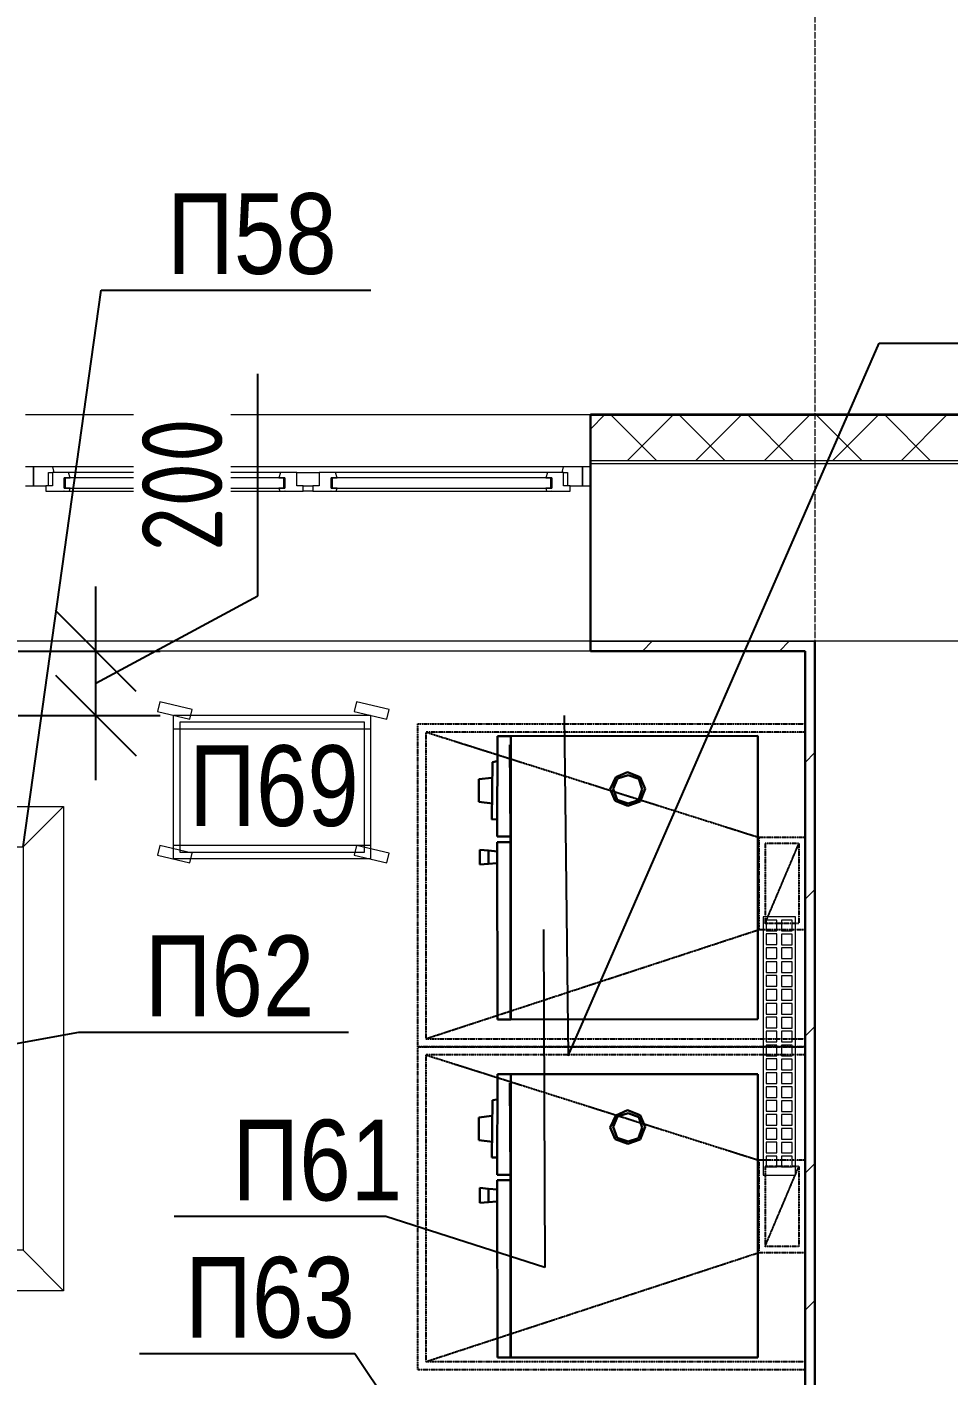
# Model space of a CAD drawing. Header units: millimetres. Extents: x -215207 to 92095, y -30385 to 123050.
# Drawn here: x -148776 to -145922, y 29169 to 33344 of the extents above; entities that cross this region are included whole.
import ezdxf
from ezdxf import colors
from ezdxf.entities.mleader import LeaderData, LeaderLine
from ezdxf.enums import TextEntityAlignment as Align
from ezdxf.math import Vec2, Vec3

# ---------------------------------------------------------------- set-up
doc = ezdxf.new("R2010")
doc.units = ezdxf.units.MM
for name, pattern in [('ADSK_Линия сетки', [25, 20, -2.5, 0, -2.5]), ('Hidden', [7.14375, 4.7625, -2.38125]), ('PHANTOM2', [1.25, 0.625, -0.125, 0.125, -0.125, 0.125, -0.125])]:
    doc.linetypes.add(name, pattern=pattern)
for name, color, linetype, lineweight in [('_ Окна', 7, 'Continuous', 9), ('Атрибут', 250, 'Continuous', 5), ('ДОНМ_ТХ_(ВК)', 150, 'Continuous', 20), ('ДОНМ_ТХ_(ОВ)', 190, 'Continuous', 20), ('ДОНМ_ТХ_Анно', 84, 'Continuous', 20), ('Оборудование пищеблок', 7, 'Continuous', 9), ('Окна', 7, 'Continuous', 9), ('Оси', 7, 'Continuous', 9), ('Стены внутренние', 7, 'Continuous', 20), ('Стены наружные', 7, 'Continuous', 20), ('Стены штриховка', 7, 'Continuous', 9)]:
    doc.layers.add(name, color=color, linetype=linetype, lineweight=lineweight)
for name, color, linetype in [('ТХ', 5, 'Continuous'), ('ТХ_ПД_ОВ (вытяжные зонты_шкафы вытяжные)', 173, 'Continuous'), ('ТХ_ПД_ЭО (все электрическое оборудование - кроме вытяжных зонтов)', 20, 'Continuous'), ('ТХ_размеры', 7, 'Continuous')]:
    doc.layers.add(name, color=color, linetype=linetype)
doc.styles.add('ISOCPEUR', font='isocpeur.ttf', dxfattribs={"width": 0.9, "height": 270})
doc.styles.add('ГОСТ 2.304', font='CS_Gost2304.shx')
doc.styles.add('ТХ_ДОНМ', font='ARIALN.TTF')
doc.dimstyles.new('СПДС', dxfattribs={"dimscale": 100, "dimtxt": 2.5, "dimasz": 2.5, "dimexe": 2, "dimexo": 0.625, "dimgap": 1, "dimtad": 1, "dimdec": 0, "dimtxsty": 'ГОСТ 2.304', "dimblk": 'OBLIQUE', "dimblk1": 'OBLIQUE', "dimblk2": 'OBLIQUE', "dimcen": 2.5, "dimdle": 2, "dimadec": 0, "dimazin": 2, "dimtfac": 0.75, "dimtdec": 4, "dimtmove": 1, "dimatfit": 3, "dimfxl": 0, "dimtolj": 1, "dimarcsym": 0})

# ---------------------------------------------------------------- blocks, each defined once
blk = doc.blocks.new('1 этаж 21082025')
at = {"layer": '_ Окна'}
for p, q in [((51180, 540), (51155, 540)), ((51180, 482), (51180, 540)), ((51278, 506), (51275, 506)), ((51275, 506), (51275, 474)), ((51955, 506), (51278, 506)), ((51278, 506), (51278, 474)), ((51278, 474), (51278, 506)), ((51955, 474), (51955, 506)), ((51955, 506), (51955, 474)), ((51958, 506), (51955, 506)), ((51958, 474), (51958, 506)), ((52105, 506), (52102, 506)), ((52102, 506), (52102, 474)), ((52782, 506), (52105, 506)), ((52105, 506), (52105, 474)), ((52105, 474), (52105, 506)), ((52782, 474), (52782, 506)), ((52782, 506), (52782, 474)), ((52785, 506), (52782, 506)), ((52785, 474), (52785, 506)), ((52905, 540), (52880, 540)), ((52880, 540), (52880, 482)), ((51155, 482), (51180, 482)), ((51275, 474), (51278, 474)), ((51278, 474), (51955, 474)), ((51955, 474), (51958, 474)), ((52102, 474), (52105, 474)), ((52105, 474), (52782, 474)), ((52782, 474), (52785, 474)), ((52880, 482), (52905, 482))]:
    blk.add_line(p, q, dxfattribs=at)
at = {"layer": '_ Окна', "lineweight": 18}
for p, q in [((51239.4, 540), (51180, 540)), ((51180, 540), (51180, 482)), ((51226, 482), (51226, 523)), ((51226, 523), (51238, 523)), ((51238, 523), (51238, 482)), ((51288.4, 523), (51238, 523)), ((51244, 523), (51239.4, 540)), ((51275, 474), (51275, 506)), ((51275, 506), (51293, 506)), ((51293, 506), (51288.4, 523)), ((51944.6, 523), (51940, 506)), ((51940, 506), (51958, 506)), ((51995, 523), (51944.6, 523)), ((51958, 506), (51958, 474)), ((51995, 482), (51995, 523)), ((52065, 523), (52065, 482)), ((52115.4, 523), (52065, 523)), ((52102, 474), (52102, 506)), ((52102, 506), (52120, 506)), ((52120, 506), (52115.4, 523)), ((52771.6, 523), (52767, 506)), ((52767, 506), (52785, 506)), ((52822, 523), (52771.6, 523)), ((52785, 506), (52785, 474)), ((52820.6, 540), (52816, 523)), ((52880, 540), (52820.6, 540)), ((52822, 482), (52822, 523)), ((52822, 523), (52834, 523)), ((52834, 523), (52834, 482)), ((52880, 482), (52880, 540)), ((51180, 482), (51218, 482)), ((51238, 482), (51218, 482)), ((51218, 482), (51218, 465)), ((51218, 465), (51274, 465)), ((51274, 465), (51275, 466)), ((51293, 474), (51275, 474)), ((51275, 466), (51276, 465)), ((51276, 465), (51290.6, 465)), ((51290.6, 465), (51293, 474)), ((51958, 474), (51940, 474)), ((51940, 474), (51942.4, 465)), ((51942.4, 465), (51957, 465)), ((51957, 465), (51958, 466)), ((51958, 466), (51959, 465)), ((51959, 465), (52015, 465)), ((52015, 482), (51995, 482)), ((52015, 465), (52015, 482)), ((52065, 482), (52045, 482)), ((52045, 482), (52045, 465)), ((52045, 465), (52101, 465)), ((52101, 465), (52102, 466)), ((52120, 474), (52102, 474)), ((52102, 466), (52103, 465)), ((52103, 465), (52117.6, 465)), ((52117.6, 465), (52120, 474)), ((52785, 474), (52767, 474)), ((52767, 474), (52769.4, 465)), ((52769.4, 465), (52784, 465)), ((52784, 465), (52785, 466)), ((52785, 466), (52786, 465)), ((52786, 465), (52842, 465)), ((52842, 482), (52822, 482)), ((52842, 465), (52842, 482)), ((52842, 482), (52880, 482))]:
    blk.add_line(p, q, dxfattribs=at)
at = {"layer": 'Окна'}
for p, q in [((52820.6, 540), (51239.4, 540)), ((51944.6, 523), (51288.4, 523)), ((51995, 523), (52065, 523)), ((52771.6, 523), (52115.4, 523)), ((51274, 465), (51276, 465)), ((51290.6, 465), (51942.4, 465)), ((51957, 465), (51959, 465)), ((52015, 482), (52045, 482)), ((52045, 465), (52015, 465)), ((52101, 465), (52103, 465)), ((52117.6, 465), (52769.4, 465)), ((52784, 465), (52786, 465))]:
    blk.add_line(p, q, dxfattribs=at)
at = {"layer": 'Оси', "linetype": 'ADSK_Линия сетки'}
for p, q in [((53600, 5350.6), (53600, -17365.8)), ((58165, 0), (-14072.3, 0))]:
    blk.add_line(p, q, dxfattribs=at)
at = {"layer": 'Стены внутренние'}
for p, q in [((51155, 702), (52905, 702)), ((54150, 550), (52905, 550)), ((52905, 0), (53600, 0))]:
    blk.add_line(p, q, dxfattribs=at)
at = {"layer": 'Стены внутренние', "lineweight": 30}
for p, q in [((54302, 702), (52905, 702)), ((52905, 702), (52905, 560)), ((52905, 0), (52905, 550)), ((53600, 0), (53600, -3835))]:
    blk.add_line(p, q, dxfattribs=at)
at = {"layer": 'Стены внутренние', "linetype": 'Continuous', "lineweight": 9}
for p, q in [((52907, 659.3), (52947.7, 700)), ((52923.8, 702), (52922.6, 700)), ((53109.4, 560), (52969.4, 700)), ((53019.9, 560), (53159.9, 700)), ((53321.5, 560), (53181.5, 700)), ((53232, 560), (53372, 700)), ((53533.6, 560), (53393.6, 700)), ((53444.1, 560), (53584.1, 700)), ((53745.8, 560), (53605.8, 700)), ((53656.2, 560), (53796.2, 700)), ((53745, 702), (53743.8, 700)), ((53957.9, 560), (53817.9, 700)), ((53868.4, 560), (54008.4, 700)), ((53979.6, 702), (53978.5, 700))]:
    blk.add_line(p, q, dxfattribs=at)
at = {"layer": 'Стены наружные', "lineweight": 30}
for p, q in [((52905, 560), (52905, 550)), ((52905, 0), (52905, -30)), ((52905, -30), (53570, -30)), ((53570, -30), (53570, -3805))]:
    blk.add_line(p, q, dxfattribs=at)
at = {"layer": 'Стены наружные'}
blk.add_line((52905, -30), (51155, -30), dxfattribs=at)
at = {"layer": 'Стены наружные', "linetype": 'Continuous', "lineweight": 9}
for p, q in [((53066.2, -30), (53096.2, 0)), ((53490.5, -30), (53520.5, 0)), ((53570, -374.8), (53600, -344.8)), ((53570, -799), (53600, -769)), ((53570, -1223.3), (53600, -1193.3)), ((53570, -1647.6), (53600, -1617.6)), ((53570, -2071.8), (53600, -2041.8))]:
    blk.add_line(p, q, dxfattribs=at)
at = {"layer": 'Стены штриховка'}
for p, q in [((52907, 560), (52907, 700)), ((52907, 700), (54302, 700)), ((52905, 560), (54150, 560))]:
    blk.add_line(p, q, dxfattribs=at)
blk = doc.blocks.new('Тележка-шпилька для подносов')
at = {"layer": 'Оборудование пищеблок', "color": 217, "true_color": 0x93278f}
for points in [[(166296.9, -324746.2), (166267, -324739.1), (166243, -324839.9), (166272.9, -324847)], [(166741.9, -324746.2), (166712, -324739.1), (166688, -324839.9), (166717.9, -324847)], [(166284.9, -324796.6), (166729.9, -324796.6), (166729.9, -325406.6), (166284.9, -325406.6)], [(166284.9, -324796.6), (166327.5, -324796.6), (166327.5, -325406.6), (166284.9, -325406.6)], [(166304.9, -324816.6), (166709.9, -324816.6), (166709.9, -325386.6), (166304.9, -325386.6)], [(166687.3, -324796.6), (166729.9, -324796.6), (166729.9, -325406.6), (166687.3, -325406.6)], [(166296.9, -325356.2), (166267, -325349.1), (166243, -325449.9), (166272.9, -325457)], [(166741.9, -325356.2), (166712, -325349.1), (166688, -325449.9), (166717.9, -325457)]]:
    blk.add_lwpolyline(points, close=True, dxfattribs=at)
at = {"layer": 'Атрибут', "style": 'ISOCPEUR', "width": 0.85}
blk.add_attdef('№_ПОЗИЦИИ', text='', height=150, dxfattribs=at).set_placement((166507.4, -325101.6), align=Align.MIDDLE_CENTER)
blk = doc.blocks.new('пароконвектомат ПКА')
at = {"layer": 'ТХ', "color": 0, "linetype": 'ByBlock', "lineweight": -2}
for p, q in [((-1999564.3, -375569.5), (-1999818.6, -375749.2)), ((-1999540.6, -375603.4), (-1999564.3, -375569.5)), ((-2000255.8, -376111.9), (-1999540.6, -375603.4)), ((-1999794.8, -375783.1), (-1999564.3, -375616.9)), ((-1999784.7, -375705.1), (-1999638.9, -375603.4)), ((-1999706.7, -375600), (-1999764.3, -375640.7)), ((-1999744, -375678), (-1999764.3, -375640.7)), ((-1999679.6, -375630.5), (-1999706.7, -375600)), ((-1999638.9, -375603.4), (-1999628.7, -375613.6)), ((-1999540.6, -375603.4), (-1999096.5, -376227.1)), ((-1999774.5, -375718.6), (-1999784.7, -375705.1)), ((-1999832.1, -375759.3), (-2000279.6, -376078)), ((-1999883, -375728.8), (-1999920.3, -375755.9)), ((-1999920.3, -375755.9), (-1999903.3, -375776.3)), ((-1999903.3, -375776.3), (-1999869.4, -375752.5)), ((-1999869.4, -375752.5), (-1999883, -375728.8)), ((-1999855.8, -375776.3), (-1999869.4, -375752.5)), ((-1999808.4, -375793.2), (-1999832.1, -375759.3)), ((-1999818.6, -375749.2), (-1999794.8, -375783.1)), ((-2000252.5, -376108.5), (-1999808.4, -375793.2)), ((-1999886.4, -375796.6), (-1999903.3, -375776.3)), ((-1999794.8, -375783.1), (-1999808.4, -375793.2)), ((-1999496.5, -375949.2), (-1999516.9, -375983.1)), ((-1999489.7, -375955.9), (-1999510.1, -375986.4)), ((-1999455.8, -375942.4), (-1999496.5, -375949.2)), ((-1999455.8, -375949.2), (-1999489.7, -375955.9)), ((-1999421.9, -375962.7), (-1999455.8, -375942.4)), ((-1999428.7, -375969.5), (-1999455.8, -375949.2)), ((-1999418.6, -376003.4), (-1999428.7, -375969.5)), ((-1999411.8, -376003.4), (-1999421.9, -375962.7)), ((-1999516.9, -375983.1), (-1999506.7, -376023.7)), ((-1999510.1, -375986.4), (-1999499.9, -376020.3)), ((-1999438.9, -376030.5), (-1999418.6, -376003.4)), ((-1999432.1, -376037.3), (-1999411.8, -376003.4)), ((-1999506.7, -376023.7), (-1999472.8, -376047.5)), ((-1999499.9, -376020.3), (-1999472.8, -376040.7)), ((-1999472.8, -376040.7), (-1999438.9, -376030.5)), ((-1999472.8, -376047.5), (-1999432.1, -376037.3)), ((-2000279.6, -376078), (-2000255.8, -376111.9)), ((-1999811.8, -376735.6), (-2000255.8, -376111.9)), ((-1999096.5, -376227.1), (-1999811.8, -376735.6))]:
    blk.add_line(p, q, dxfattribs=at)
blk = doc.blocks.new('*U335')
blk.add_lwpolyline([(125, 875), (1375, 875), (1375, 125), (125, 125)], close=True)
blk.add_lwpolyline([(875, 500), (874.5, 510.7), (873.2, 521.4), (870.9, 531.9), (867.7, 542.2), (863.6, 552.1), (858.7, 561.7), (853, 570.8), (846.5, 579.4), (839.3, 587.4), (831.5, 594.8), (823, 601.4), (814, 607.3), (804.6, 612.5), (794.7, 616.7), (784.5, 620.1), (774.1, 622.7), (763.4, 624.3), (752.7, 625), (741.9, 624.7), (731.2, 623.6), (720.7, 621.5), (710.4, 618.5), (700.3, 614.7), (690.6, 610), (681.4, 604.5), (672.7, 598.2), (664.5, 591.2), (657, 583.5), (650.2, 575.2), (644.1, 566.3), (638.7, 557), (634.3, 547.2), (630.6, 537.1), (627.9, 526.7), (626, 516.1), (625.1, 505.4), (625.1, 494.6), (626, 483.9), (627.9, 473.3), (630.6, 462.9), (634.3, 452.8), (638.7, 443), (644.1, 433.7), (650.2, 424.8), (657, 416.5), (664.5, 408.8), (672.7, 401.8), (681.4, 395.5), (690.6, 390), (700.3, 385.3), (710.4, 381.5), (720.7, 378.5), (731.2, 376.4), (741.9, 375.3), (752.7, 375), (763.4, 375.7), (774.1, 377.3), (784.5, 379.9), (794.7, 383.3), (804.6, 387.5), (814, 392.7), (823, 398.6), (831.5, 405.2), (839.3, 412.6), (846.5, 420.6), (853, 429.2), (858.7, 438.3), (863.6, 447.9), (867.7, 457.8), (870.9, 468.1), (873.2, 478.6), (874.5, 489.3), (875, 500)])
at = {"layer": 'Оборудование пищеблок', "color": 0, "linetype": 'ByBlock', "lineweight": -2}
for points in [[(0, 1000), (125, 875)], [(1375, 875), (1500, 1000)], [(0, 0), (125, 125)], [(1375, 125), (1500, 0)]]:
    blk.add_lwpolyline(points, dxfattribs=at)
blk.add_lwpolyline([(0, 1000), (1500, 1000), (1500, 0), (0, 0)], close=True, dxfattribs=at)
blk = doc.blocks.new('_Oblique')
at = {"color": 0, "linetype": 'ByBlock', "lineweight": -2}
blk.add_line((-0.5, -0.5), (0.5, 0.5), dxfattribs=at)
blk = doc.blocks.new('*D541')
at = {"layer": 'Defpoints', "color": 0, "ltscale": 100, "transparency": 16777216}
for p in [(-148865.4, 31411.4), (-148562.6, 31411.4), (-148865.4, 31211.4)]:
    blk.add_point(p, dxfattribs=at)
at = {"layer": 'ТХ_размеры', "color": 0, "lineweight": -2, "ltscale": 100, "transparency": 16777216}
for p, q in [((-148060, 31582.7), (-148060, 32270.2)), ((-148562.6, 31011.4), (-148562.6, 31611.4)), ((-148562.6, 31311.4), (-148060, 31582.7)), ((-148802.9, 31411.4), (-148362.6, 31411.4)), ((-148802.9, 31211.4), (-148362.6, 31211.4))]:
    blk.add_line(p, q, dxfattribs=at)
at = {"layer": 'ТХ_размеры', "color": 0, "lineweight": -2, "ltscale": 100, "transparency": 16777216, "xscale": 250, "yscale": 250, "zscale": 250}
for p, rotation in [((-148562.6, 31411.4), 90), ((-148562.6, 31211.4), 270)]:
    blk.add_blockref('_Oblique', p, dxfattribs=dict(at, rotation=rotation))
at = {"layer": 'ТХ_размеры', "color": 0, "ltscale": 100, "transparency": 16777216, "insert": (-148294.7, 31926.5), "char_height": 250, "attachment_point": 5, "rotation": 90, "style": 'ГОСТ 2.304', "bg_fill": 3, "box_fill_scale": 1.1, "bg_fill_color": 256, "bg_fill_true_color": 13158600, "bg_fill_transparency": 0}
blk.add_mtext('\\A1;200', dxfattribs=at)
blk = doc.blocks.new('*U412')
at = {"color": 0, "linetype": 'PHANTOM2'}
for p, q in [((-505.9, 1200), (494.1, 1200)), ((-505.9, 0), (-505.9, 1200)), ((-480.9, 1175), (-480.9, 0)), ((469.1, 1175), (-480.9, 1175)), ((-480.9, 1175), (-142.9, 142.9)), ((469.1, 1175), (142.9, 142.9)), ((469.1, 0), (469.1, 1175)), ((494.1, 1200), (494.1, 0)), ((-142.9, 142.9), (-142.9, 0)), ((142.9, 142.9), (-142.9, 142.9)), ((142.9, 0), (142.9, 142.9)), ((123.8, 123.8), (-123.8, 123.8)), ((-123.8, 123.8), (123.8, 19)), ((-123.8, 19), (-123.8, 123.8)), ((-123.8, 123.8), (-123.8, 123.8)), ((123.8, 19), (123.8, 123.8)), ((494.1, 0), (-505.9, 0)), ((123.8, 19), (-123.8, 19))]:
    blk.add_line(p, q, dxfattribs=at)
blk = doc.blocks.new('Сливной лоток 800х100')
at = {"color": 0}
for points in [[(-274931.7, 62720.2), (-274131.7, 62720.2), (-274131.7, 62820.2), (-274931.7, 62820.2)], [(-274921.7, 62777.2), (-274888.7, 62777.2), (-274888.7, 62810.2), (-274921.7, 62810.2)], [(-274878.7, 62777.2), (-274845.7, 62777.2), (-274845.7, 62810.2), (-274878.7, 62810.2)], [(-274835.7, 62777.2), (-274802.7, 62777.2), (-274802.7, 62810.2), (-274835.7, 62810.2)], [(-274792.7, 62777.2), (-274759.7, 62777.2), (-274759.7, 62810.2), (-274792.7, 62810.2)], [(-274749.7, 62777.2), (-274716.7, 62777.2), (-274716.7, 62810.2), (-274749.7, 62810.2)], [(-274706.7, 62777.2), (-274673.7, 62777.2), (-274673.7, 62810.2), (-274706.7, 62810.2)], [(-274663.7, 62777.2), (-274630.7, 62777.2), (-274630.7, 62810.2), (-274663.7, 62810.2)], [(-274620.7, 62777.2), (-274587.7, 62777.2), (-274587.7, 62810.2), (-274620.7, 62810.2)], [(-274577.7, 62777.2), (-274544.7, 62777.2), (-274544.7, 62810.2), (-274577.7, 62810.2)], [(-274534.7, 62777.2), (-274501.7, 62777.2), (-274501.7, 62810.2), (-274534.7, 62810.2)], [(-274491.7, 62777.2), (-274458.7, 62777.2), (-274458.7, 62810.2), (-274491.7, 62810.2)], [(-274448.7, 62777.2), (-274415.7, 62777.2), (-274415.7, 62810.2), (-274448.7, 62810.2)], [(-274405.7, 62777.2), (-274372.7, 62777.2), (-274372.7, 62810.2), (-274405.7, 62810.2)], [(-274362.7, 62777.2), (-274329.7, 62777.2), (-274329.7, 62810.2), (-274362.7, 62810.2)], [(-274319.7, 62777.2), (-274286.7, 62777.2), (-274286.7, 62810.2), (-274319.7, 62810.2)], [(-274276.7, 62777.2), (-274243.7, 62777.2), (-274243.7, 62810.2), (-274276.7, 62810.2)], [(-274233.7, 62777.2), (-274200.7, 62777.2), (-274200.7, 62810.2), (-274233.7, 62810.2)], [(-274190.7, 62777.2), (-274157.7, 62777.2), (-274157.7, 62810.2), (-274190.7, 62810.2)], [(-274922, 62730.2), (-274889, 62730.2), (-274889, 62763.2), (-274922, 62763.2)], [(-274879, 62730.2), (-274846, 62730.2), (-274846, 62763.2), (-274879, 62763.2)], [(-274836, 62730.2), (-274803, 62730.2), (-274803, 62763.2), (-274836, 62763.2)], [(-274793, 62730.2), (-274760, 62730.2), (-274760, 62763.2), (-274793, 62763.2)], [(-274750, 62730.2), (-274717, 62730.2), (-274717, 62763.2), (-274750, 62763.2)], [(-274707, 62730.2), (-274674, 62730.2), (-274674, 62763.2), (-274707, 62763.2)], [(-274664, 62730.2), (-274631, 62730.2), (-274631, 62763.2), (-274664, 62763.2)], [(-274621, 62730.2), (-274588, 62730.2), (-274588, 62763.2), (-274621, 62763.2)], [(-274578, 62730.2), (-274545, 62730.2), (-274545, 62763.2), (-274578, 62763.2)], [(-274535, 62730.2), (-274502, 62730.2), (-274502, 62763.2), (-274535, 62763.2)], [(-274492, 62730.2), (-274459, 62730.2), (-274459, 62763.2), (-274492, 62763.2)], [(-274449, 62730.2), (-274416, 62730.2), (-274416, 62763.2), (-274449, 62763.2)], [(-274406, 62730.2), (-274373, 62730.2), (-274373, 62763.2), (-274406, 62763.2)], [(-274363, 62730.2), (-274330, 62730.2), (-274330, 62763.2), (-274363, 62763.2)], [(-274320, 62730.2), (-274287, 62730.2), (-274287, 62763.2), (-274320, 62763.2)], [(-274277, 62730.2), (-274244, 62730.2), (-274244, 62763.2), (-274277, 62763.2)], [(-274234, 62730.2), (-274201, 62730.2), (-274201, 62763.2), (-274234, 62763.2)], [(-274191, 62730.2), (-274158, 62730.2), (-274158, 62763.2), (-274191, 62763.2)]]:
    blk.add_lwpolyline(points, close=True, dxfattribs=at)
blk = doc.blocks.new('_None')

msp = doc.modelspace()

# ---------------------------------------------------------------- block references
msp.add_blockref('1 этаж 21082025', (-199934.8, 31441.4))
at = {"layer": 'ДОНМ_ТХ_(ВК)', "rotation": 270}
msp.add_blockref('Сливной лоток 800х100', (-209215, -244344), dxfattribs=at)
at = {"layer": 'ДОНМ_ТХ_(ОВ)', "rotation": 269.9999999999999}
msp.add_blockref('*U335', (-149662.1, 30930.3), dxfattribs=at)
at = {"layer": 'Оборудование пищеблок', "color": 217, "true_color": 0x93278f, "rotation": 270}
msp.add_blockref('Тележка-шпилька для подносов', (177085.6, 197497.3), dxfattribs=at)
at = {"layer": 'ТХ_ПД_ОВ (вытяжные зонты_шкафы вытяжные)', "linetype": 'Hidden', "rotation": 90.00000000000001}
for p in [(-146364.8, 30691.4), (-146364.8, 29691.4)]:
    msp.add_blockref('*U412', p, dxfattribs=at)
at = {"layer": 'ТХ_ПД_ЭО (все электрическое оборудование - кроме вытяжных зонтов)', "lineweight": 30}
for p, rotation in [((705146.5, 1878474.4), 54.59096092209009), ((705146.5, 1877427.1), 54.5909609220566)]:
    msp.add_blockref('пароконвектомат ПКА', p, dxfattribs=dict(at, rotation=rotation))

# ---------------------------------------------------------------- texts
at = {"layer": 'ДОНМ_ТХ_Анно', "style": 'ТХ_ДОНМ'}
msp.add_text('П69', height=250, dxfattribs=at).set_placement((-148009.9, 30994.4), align=Align.MIDDLE_CENTER)

# ---------------------------------------------------------------- leaders
at = {"layer": 'ДОНМ_ТХ_Анно'}
ml = msp.add_multileader_mtext('Standard', dxfattribs=at)
ml.set_content('П57', color=256, style='ТХ_ДОНМ')
ml.set_leader_properties()
ml.set_arrow_properties(name='NONE')
ml.build(insert=Vec2(0, 0))
ml.multileader.update_dxf_attribs({"text_left_attachment_type": 6, "text_right_attachment_type": 6, "dogleg_length": 0.25, "arrow_head_size": 250})
ctx = ml.context
ctx.base_point, ctx.char_height, ctx.arrow_head_size, ctx.landing_gap_size, ctx.plane_origin = Vec3(-145917.6, 32364.6), 250, 250, 25, Vec3(-151190.4, 28427.1)
ctx.left_attachment, ctx.right_attachment = 6, 6
notes = []
notes.append((ctx, [(0, (1, 1, 0), (-146135.6, 32364.6), (1, 0), 217.9, [(1, [(-147110.7, 31211.4), (-147098.2, 30157.5)], 0, [])])]))
ctx.mtext.insert, ctx.mtext.flow_direction = Vec3(-145892.6, 32664.6), 5
ml = msp.add_multileader_mtext('Standard', dxfattribs=at)
ml.set_content('П62', color=256, style='ТХ_ДОНМ')
ml.set_leader_properties()
ml.set_arrow_properties(name='NONE')
ml.build(insert=Vec2(0, 0))
ml.multileader.update_dxf_attribs({"text_left_attachment_type": 6, "text_right_attachment_type": 6, "dogleg_length": 0.25, "arrow_head_size": 250})
ctx = ml.context
ctx.base_point, ctx.char_height, ctx.arrow_head_size, ctx.landing_gap_size, ctx.plane_origin = Vec3(-148435.4, 30230.4), 250, 250, 25, Vec3(-151725.8, 26054.2)
ctx.left_attachment, ctx.right_attachment = 6, 6
notes.append((ctx, [(0, (1, 1, 0), (-148614.8, 30230.4), (1, 0), 179.4, [(2, [(-148951.4, 30170)], 0, [])])]))
ctx.mtext.insert, ctx.mtext.flow_direction = Vec3(-148410.4, 30530.4), 5
ml = msp.add_multileader_mtext('Standard', dxfattribs=at)
ml.set_content('П61', color=256, style='ТХ_ДОНМ')
ml.set_leader_properties()
ml.set_arrow_properties(name='NONE')
ml.build(insert=Vec2(0, 0))
ml.multileader.update_dxf_attribs({"text_left_attachment_type": 6, "text_right_attachment_type": 6, "dogleg_length": 0.25, "arrow_head_size": 250})
ctx = ml.context
ctx.base_point, ctx.char_height, ctx.arrow_head_size, ctx.landing_gap_size, ctx.plane_origin = Vec3(-148163.2, 29659.8), 250, 250, 25, Vec3(-150798.4, 26290.7)
ctx.left_attachment, ctx.right_attachment = 6, 6
notes.append((ctx, [(1, (1, 1, 0), (-147663.8, 29659.8), (-1, 0), 0.25, [(1, [(-147175, 30549.1), (-147170.7, 29501.7)], 0, [])])]))
ctx.mtext.insert, ctx.mtext.flow_direction = Vec3(-148138.2, 29959.8), 5
ml = msp.add_multileader_mtext('Standard', dxfattribs=at)
ml.set_content('П63', color=256, style='ТХ_ДОНМ')
ml.set_leader_properties()
ml.set_arrow_properties(name='NONE')
ml.build(insert=Vec2(0, 0))
ml.multileader.update_dxf_attribs({"text_left_attachment_type": 6, "text_right_attachment_type": 6, "dogleg_length": 0.25, "arrow_head_size": 250})
ctx = ml.context
ctx.base_point, ctx.char_height, ctx.arrow_head_size, ctx.landing_gap_size, ctx.plane_origin = Vec3(-148310, 29234.7), 250, 250, 25, Vec3(-150247.4, 25660.6)
ctx.left_attachment, ctx.right_attachment = 6, 6
notes.append((ctx, [(1, (1, 1, 0), (-147759.6, 29234.7), (-1, 0), 11.8, [(2, [(-147573.5, 28956.9)], 0, [])])]))
ctx.mtext.insert, ctx.mtext.flow_direction = Vec3(-148285, 29534.7), 5
for ctx, leaders in notes:
    for number, flags, end, landing, length, lines in leaders:
        leader = LeaderData()
        leader.index, (leader.has_last_leader_line, leader.has_dogleg_vector, leader.attachment_direction) = number, flags
        leader.last_leader_point, leader.dogleg_vector, leader.dogleg_length = Vec3(end), Vec3(landing), length
        for number, points, colour, breaks in lines:
            line = LeaderLine()
            line.index, line.vertices, line.color, line.breaks = number, Vec3.list(points), colors.encode_raw_color(colour), breaks
            leader.lines.append(line)
        ctx.leaders.append(leader)

# ---------------------------------------------------------------- next in the draw order: dimensions: what is measured, and where the dimension line sits
at = {"layer": 'ТХ_размеры', "ltscale": 100}
dim = msp.add_linear_dim(base=(-148562.6, 31411.4), p1=(-148865.4, 31211.4), p2=(-148865.4, 31411.4), angle=90, dimstyle='СПДС', dxfattribs=at)
dim.commit()
dim.dimension.update_dxf_attribs({"geometry": '*D541', "text_midpoint": (-148060, 31682.7), "dimtype": 160})

# ---------------------------------------------------------------- next in the draw order: linework, layer by layer
at = {"layer": 'Оси', "linetype": 'ADSK_Линия сетки'}
msp.add_line((-144664, 31441.4), (-173546.6, 31441.4), dxfattribs=at)

# ---------------------------------------------------------------- next in the draw order: leaders
at = {"layer": 'ДОНМ_ТХ_Анно'}
ml = msp.add_multileader_mtext('Standard', dxfattribs=at)
ml.set_content('П58', color=256, style='ТХ_ДОНМ')
ml.set_leader_properties()
ml.set_arrow_properties(name='NONE')
ml.build(insert=Vec2(0, 0))
ml.multileader.update_dxf_attribs({"text_left_attachment_type": 6, "text_right_attachment_type": 6, "dogleg_length": 0.25, "arrow_head_size": 250})
ctx = ml.context
ctx.base_point, ctx.char_height, ctx.arrow_head_size, ctx.landing_gap_size, ctx.plane_origin = Vec3(-148366.2, 32529.3), 250, 250, 25, Vec3(-151656.6, 28353.1)
ctx.left_attachment, ctx.right_attachment = 6, 6
notes = []
notes.append((ctx, [(0, (1, 1, 0), (-148545.6, 32529.3), (1, 0), 179.4, [(2, [(-148787.1, 30805.3)], 0, [])])]))
ctx.mtext.insert, ctx.mtext.flow_direction = Vec3(-148341.2, 32829.3), 5
for ctx, leaders in notes:
    for number, flags, end, landing, length, lines in leaders:
        leader = LeaderData()
        leader.index, (leader.has_last_leader_line, leader.has_dogleg_vector, leader.attachment_direction) = number, flags
        leader.last_leader_point, leader.dogleg_vector, leader.dogleg_length = Vec3(end), Vec3(landing), length
        for number, points, colour, breaks in lines:
            line = LeaderLine()
            line.index, line.vertices, line.color, line.breaks = number, Vec3.list(points), colors.encode_raw_color(colour), breaks
            leader.lines.append(line)
        ctx.leaders.append(leader)

doc.saveas('drawing.dxf')
